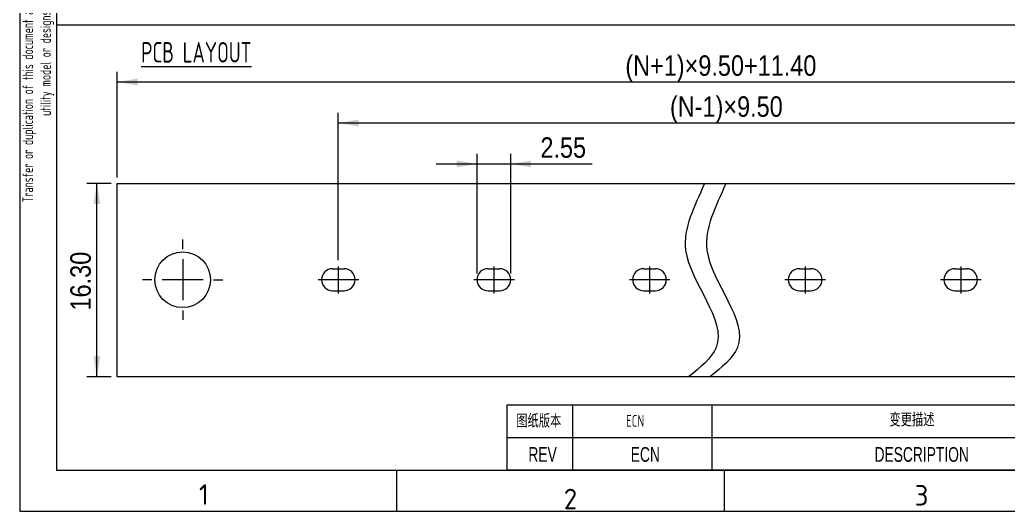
# Model space of a CAD drawing. Header units: millimetres. Extents: x 6 to 292, y 5 to 204.
# Drawn here: x 5.5 to 126.2, y 5 to 65 of the extents above; entities that cross this region are included whole.
import ezdxf
from ezdxf.entities.mleader import LeaderData, LeaderLine
from ezdxf.enums import TextEntityAlignment as Align
from ezdxf.lldxf.tags import DXFTag
from ezdxf.math import Vec2, Vec3

# ---------------------------------------------------------------- set-up
doc = ezdxf.new("R2010")
doc.units = ezdxf.units.MM
for name, color, linetype in [('Default', 7, 'Continuous'), ('TEXT', 7, 'Continuous'), ('图框', 7, 'Continuous'), ('尺寸层', 7, 'Continuous'), ('细实线', 7, 'Continuous'), ('轮廓线', 7, 'Continuous')]:
    doc.layers.add(name, color=color, linetype=linetype)
doc.styles.add('SEACAD_Arial_Narrow', font='ARIALN.TTF')
doc.styles.add('SEACAD_Solid_Edge_ANSI', font='seans.ttf')
tags = doc.linetypes.add('CENTER2', pattern=[28.575, 19.05, -3.175, 3.175, -3.175]).pattern_tags.tags
tags[10:11] = [DXFTag(74, 4), DXFTag(75, 0), DXFTag(340, '0'), DXFTag(46, 0.0), DXFTag(50, 0.0), DXFTag(44, 0.0), DXFTag(45, 0.0)]
tags[8:9] = [DXFTag(74, 4), DXFTag(75, 0), DXFTag(340, '0'), DXFTag(46, 0.0), DXFTag(50, 0.0), DXFTag(44, 0.0), DXFTag(45, 0.0)]
tags[6:7] = [DXFTag(74, 4), DXFTag(75, 0), DXFTag(340, '0'), DXFTag(46, 0.0), DXFTag(50, 0.0), DXFTag(44, 0.0), DXFTag(45, 0.0)]
tags[4:5] = [DXFTag(74, 4), DXFTag(75, 0), DXFTag(340, '0'), DXFTag(46, 0.0), DXFTag(50, 0.0), DXFTag(44, 0.0), DXFTag(45, 0.0)]
tags = doc.linetypes.add('HIDDEN2', pattern=[4.7625, 3.175, -1.5875]).pattern_tags.tags
tags[6:7] = [DXFTag(74, 4), DXFTag(75, 0), DXFTag(340, '0'), DXFTag(46, 0.0), DXFTag(50, 0.0), DXFTag(44, 0.0), DXFTag(45, 0.0)]
tags[4:5] = [DXFTag(74, 4), DXFTag(75, 0), DXFTag(340, '0'), DXFTag(46, 0.0), DXFTag(50, 0.0), DXFTag(44, 0.0), DXFTag(45, 0.0)]
doc.dimstyles.new('DEGSON', dxfattribs={"dimtxt": 2.5, "dimasz": 2.5, "dimexe": 1.25, "dimexo": 0.75, "dimgap": 0.75, "dimtad": 1, "dimlfac": 0.5, "dimzin": 0, "dimdsep": 46, "dimtxsty": 'SEACAD_Arial_Narrow', "dimblk1": '_SE_FILLED', "dimblk2": '_SE_FILLED', "dimsah": 1, "dimcen": 1.25, "dimadec": 1, "dimazin": 0, "dimtfac": 0.7, "dimtmove": 0, "dimatfit": 3, "dimfxl": 1, "dimtolj": 1, "dimtzin": 0, "dimarcsym": 0})

# ---------------------------------------------------------------- blocks, each defined once
blk = doc.blocks.new('SEANNOT_GROUP17')
at = {"layer": '尺寸层', "color": 7, "linetype": 'CENTER2'}
blk.add_line((46.89, 33.25), (41.93, 33.25), dxfattribs=at)
blk = doc.blocks.new('SEANNOT_GROUP18')
at = {"layer": '尺寸层', "color": 7, "linetype": 'CENTER2'}
blk.add_line((44.39, 34.88), (44.39, 31.56), dxfattribs=at)
blk = doc.blocks.new('SEANNOT_GROUP19')
at = {"layer": '尺寸层', "color": 7, "linetype": 'CENTER2'}
blk.add_line((65.89, 33.25), (60.93, 33.25), dxfattribs=at)
blk = doc.blocks.new('SEANNOT_GROUP20')
at = {"layer": '尺寸层', "color": 7, "linetype": 'CENTER2'}
blk.add_line((63.39, 34.88), (63.39, 31.56), dxfattribs=at)
blk = doc.blocks.new('SEANNOT_GROUP21')
at = {"layer": '尺寸层', "color": 7, "linetype": 'CENTER2'}
blk.add_line((84.89, 33.25), (79.93, 33.25), dxfattribs=at)
blk = doc.blocks.new('SEANNOT_GROUP22')
at = {"layer": '尺寸层', "color": 7, "linetype": 'CENTER2'}
blk.add_line((82.39, 34.88), (82.39, 31.56), dxfattribs=at)
blk = doc.blocks.new('SEANNOT_GROUP23')
at = {"layer": '尺寸层', "color": 7, "linetype": 'CENTER2'}
blk.add_line((103.89, 33.25), (98.93, 33.25), dxfattribs=at)
blk = doc.blocks.new('SEANNOT_GROUP24')
at = {"layer": '尺寸层', "color": 7, "linetype": 'CENTER2'}
blk.add_line((101.39, 34.88), (101.39, 31.56), dxfattribs=at)
blk = doc.blocks.new('SEANNOT_GROUP25')
at = {"layer": '尺寸层', "color": 7, "linetype": 'CENTER2'}
blk.add_line((122.89, 33.25), (117.93, 33.25), dxfattribs=at)
blk = doc.blocks.new('SEANNOT_GROUP26')
at = {"layer": '尺寸层', "color": 7, "linetype": 'CENTER2'}
blk.add_line((120.39, 34.88), (120.39, 31.56), dxfattribs=at)
blk = doc.blocks.new('SEANNOT_GROUP30')
at = {"layer": '尺寸层', "color": 7, "linetype": 'CENTER2'}
for p, q in [((25.39, 37), (25.39, 38.15)), ((25.39, 35.75), (25.39, 30.75)), ((21.64, 33.25), (20.49, 33.25)), ((27.89, 33.25), (22.89, 33.25)), ((29.14, 33.25), (30.29, 33.25)), ((25.39, 29.5), (25.39, 28.35))]:
    blk.add_line(p, q, dxfattribs=at)
blk = doc.blocks.new('DMBLK13')
at = {"layer": '尺寸层', "linetype": 'Continuous'}
for points in [[(58.84, 47.81), (58.84, 46.97), (61.34, 47.39)], [(67.94, 47.81), (65.44, 47.39), (67.94, 46.97)]]:
    blk.add_hatch(color=7, dxfattribs=at).paths.add_polyline_path(points)
at = {"layer": '尺寸层', "color": 7, "linetype": 'Continuous'}
for p, q in [((61.34, 34), (61.34, 48.64)), ((65.44, 34), (65.44, 48.64)), ((56.34, 47.39), (75.39, 47.39))]:
    blk.add_line(p, q, dxfattribs=at)
at = {"layer": '尺寸层', "color": 7, "linetype": 'Continuous', "style": 'SEACAD_Arial_Narrow'}
blk.add_text('2.55', height=2.5, dxfattribs=at).set_placement((69.07, 50.64), align=Align.TOP_LEFT)
blk = doc.blocks.new('_SE_FILLED')
at = {"color": 0}
blk.add_line((0, 0), (-1, 0), dxfattribs=at)
blk.add_solid([(0, 0), (-1, -0.1665), (-1, 0.1665), (0, 0)], dxfattribs=at)
blk = doc.blocks.new('DMBLK15')
at = {"layer": '尺寸层', "linetype": 'Continuous'}
for points in [[(46.89, 52.81), (44.39, 52.39), (46.89, 51.97)], [(136.89, 52.81), (136.89, 51.97), (139.39, 52.39)]]:
    blk.add_hatch(color=7, dxfattribs=at).paths.add_polyline_path(points)
at = {"layer": '尺寸层', "color": 7, "linetype": 'Continuous'}
for p, q in [((44.39, 35.63), (44.39, 53.64)), ((139.39, 35.63), (139.39, 53.64)), ((44.39, 52.39), (139.39, 52.39))]:
    blk.add_line(p, q, dxfattribs=at)
at = {"layer": '尺寸层', "color": 7, "linetype": 'Continuous', "style": 'SEACAD_Arial_Narrow'}
blk.add_text('(N-1)×9.50', height=2.5, dxfattribs=at).set_placement((84.89, 55.64), align=Align.TOP_LEFT)
blk = doc.blocks.new('DMBLK17')
at = {"layer": '尺寸层', "linetype": 'Continuous'}
for points in [[(19.9, 57.81), (17.4, 57.39), (19.9, 56.97)], [(162.46, 57.81), (162.46, 56.97), (164.96, 57.39)]]:
    blk.add_hatch(color=7, dxfattribs=at).paths.add_polyline_path(points)
at = {"layer": '尺寸层', "color": 7, "linetype": 'Continuous'}
for p, q in [((17.4, 45.75), (17.4, 58.64)), ((164.96, 45.75), (164.96, 58.64)), ((17.4, 57.39), (164.96, 57.39))]:
    blk.add_line(p, q, dxfattribs=at)
at = {"layer": '尺寸层', "color": 7, "linetype": 'Continuous', "style": 'SEACAD_Arial_Narrow'}
blk.add_text('(N+1)×9.50+11.40', height=2.5, dxfattribs=at).set_placement((79.44, 60.64), align=Align.TOP_LEFT)
blk = doc.blocks.new('DMBLK18')
at = {"layer": '尺寸层', "linetype": 'Continuous'}
for points in [[(14.5, 42.5), (15.34, 42.5), (14.92, 45)], [(14.5, 23.9), (14.92, 21.4), (15.34, 23.9)]]:
    blk.add_hatch(color=7, dxfattribs=at).paths.add_polyline_path(points)
at = {"layer": '尺寸层', "color": 7, "linetype": 'Continuous'}
for p, q in [((16.65, 45), (13.67, 45)), ((14.92, 21.4), (14.92, 45)), ((16.65, 21.4), (13.67, 21.4))]:
    blk.add_line(p, q, dxfattribs=at)
at = {"layer": '尺寸层', "color": 7, "linetype": 'Continuous', "style": 'SEACAD_Arial_Narrow'}
blk.add_text('16.30', height=2.5, rotation=90, dxfattribs=at).set_placement((11.67, 29.5), align=Align.TOP_LEFT)
blk = doc.blocks.new('SE9')
at = {"layer": '细实线', "color": 7, "linetype": 'Continuous'}
for p, q in [((73, 18), (73, 14)), ((90, 18), (90, 14)), ((140, 18), (140, 14)), ((153, 18), (153, 14)), ((65, 14), (167, 14)), ((73, 14), (73, 10)), ((90, 14), (90, 10)), ((140, 14), (140, 10)), ((153, 14), (153, 10))]:
    blk.add_line(p, q, dxfattribs=at)
blk.add_lwpolyline([(65, 10), (65, 18), (167, 18), (167, 10), (65, 10)], dxfattribs=at)
at = {"layer": '细实线', "color": 7, "linetype": 'Continuous', "style": 'SEACAD_Solid_Edge_ANSI', "width": 0.7}
for s, p in [('REV', (67.6, 12.83)), ('ECN', (80.1, 12.83)), ('DESCRIPTION', (109.87, 12.83)), ('DRFT', (144.63, 12.83)), ('DATE', (158.13, 12.83))]:
    blk.add_text(s, height=1.8, dxfattribs=at).set_placement(p, align=Align.TOP_LEFT)
blk = doc.blocks.new('_DOT')
at = {"color": 0}
blk.add_line((0, 0), (-1, 0), dxfattribs=at)
at = {"color": 0, "const_width": 0.333}
blk.add_lwpolyline([(-0.1665, 0, 1), (0.1665, 0, 1)], format="xyb", close=True, dxfattribs=at)
blk = doc.blocks.new('A4-drawing_frame')
at = {"layer": '细实线', "color": 7, "linetype": 'Continuous'}
for p, q in [((-286.5, 199), (-286.5, 0)), ((-240.5, 5), (-240.5, 0)), ((-200.5, 5), (-200.5, 0)), ((-286.5, 0), (0, 0))]:
    blk.add_line(p, q, dxfattribs=at)
at = {"layer": '轮廓线', "color": 7, "linetype": 'Continuous'}
for p, q in [((-282, 195), (-282, 5)), ((-282, 5), (-5, 5))]:
    blk.add_line(p, q, dxfattribs=at)
at = {"layer": 'TEXT', "insert": (-286.17, 100.61), "char_height": 1.3, "width": 171.2178, "attachment_point": 2, "rotation": 90, "style": 'SEACAD_Solid_Edge_ANSI'}
blk.add_mtext('{\\fSolid Edge ANSI|b0||i0||c0|p34;\\C7;\\H1.3;\\W0.7;Transfer or duplication of this document as well as the utilization or communication of its contents are prohibited unless explicit authorization is granted. Violations will be liable for compensation. All rights reserved for patent, \\P}{\\fSolid Edge ANSI|b0||i0||c0|p34;\\C7;\\H1.3;\\W0.7;utility model or designs registrations.  除非给予明确授权，否则禁止转让、复制、利用、交流本文件的内容。侵犯者将负赔偿责任。本公司保留对涉及发明、实用新型和外观专利的所有权利。}', dxfattribs=at)
at = {"layer": 'TEXT', "char_height": 2.5, "width": 1.8836, "attachment_point": 7}
for s, insert in [('{\\fSolid Edge ANSI|b0||i0||c0|p34;\\C7;\\H2.5;\\W1.;1}', (-264.62, 0.79)), ('{\\fSolid Edge ANSI|b0||i0||c0|p34;\\C7;\\H2.5;\\W1.;2}', (-220.07, 0.24)), ('{\\fSolid Edge ANSI|b0||i0||c0|p34;\\C7;\\H2.5;\\W1.;3}', (-177.23, 0.69))]:
    blk.add_mtext(s, dxfattribs=dict(at, insert=insert))

msp = doc.modelspace()

# ---------------------------------------------------------------- linework, layer by layer
at = {"layer": '尺寸层', "color": 7, "linetype": 'Continuous'}
for p, q in [((10.067, 64.368), (176.356, 64.368)), ((43.689, 34.603), (45.089, 34.603)), ((62.689, 34.603), (64.089, 34.603)), ((81.689, 34.603), (83.089, 34.603)), ((100.689, 34.603), (102.089, 34.603)), ((119.689, 34.603), (121.089, 34.603)), ((43.689, 31.903), (45.089, 31.903)), ((62.689, 31.903), (64.089, 31.903)), ((81.689, 31.903), (83.089, 31.903)), ((100.689, 31.903), (102.089, 31.903)), ((119.689, 31.903), (121.089, 31.903))]:
    msp.add_line(p, q, dxfattribs=at)
at = {"layer": '尺寸层', "color": 7, "linetype": 'HIDDEN2'}
for p, q in [((17.405, 45.005), (164.958, 45.005)), ((17.405, 21.404), (17.405, 45.005)), ((164.958, 21.404), (17.405, 21.404))]:
    msp.add_line(p, q, dxfattribs=at)
at = {"layer": '尺寸层', "color": 7, "linetype": 'Continuous'}
msp.add_circle((25.389, 33.253), 3.4, dxfattribs=at)
for centre, start, end in [((43.689, 33.253), 90, 270), ((45.089, 33.253), 270, 90), ((62.689, 33.253), 90, 270), ((64.089, 33.253), 270, 90), ((81.689, 33.253), 90, 270), ((83.089, 33.253), 270, 90), ((100.689, 33.253), 90, 270), ((102.089, 33.253), 270, 90), ((119.689, 33.253), 90, 270), ((121.089, 33.253), 270, 90)]:
    msp.add_arc(centre, 1.35, start, end, dxfattribs=at)
at = {"layer": '尺寸层', "color": 7, "linetype": 'CENTER2'}
for points in [[(89.095, 45.005), (87.916, 42.142), (84.272, 35.892), (93.639, 26.554), (88.568, 22.534), (87.162, 21.404)], [(91.695, 45.005), (90.516, 42.142), (86.872, 35.892), (96.239, 26.554), (91.168, 22.534), (89.762, 21.404)]]:
    msp.add_open_spline(points, degree=3, knots=[0, 0, 0, 0, 0.327024, 0.8094744, 1, 1, 1, 1], dxfattribs=at)

# ---------------------------------------------------------------- block references
at = {"layer": '图框', "color": 7}
msp.add_blockref('A4-drawing_frame', (292, 5), dxfattribs=at)
at = {"layer": '尺寸层'}
for name in ['SEANNOT_GROUP30', 'SEANNOT_GROUP18', 'SEANNOT_GROUP20', 'SEANNOT_GROUP22', 'SEANNOT_GROUP24', 'SEANNOT_GROUP26', 'SEANNOT_GROUP17', 'SEANNOT_GROUP19', 'SEANNOT_GROUP21', 'SEANNOT_GROUP23', 'SEANNOT_GROUP25']:
    msp.add_blockref(name, (0, 0), dxfattribs=at)
at = {"layer": '细实线'}
msp.add_blockref('SE9', (0, 0), dxfattribs=at)

# ---------------------------------------------------------------- texts
at = {"layer": '尺寸层', "insert": (27.058, 61.011), "char_height": 2.5, "width": 14.2635, "attachment_point": 5, "style": 'SEACAD_Solid_Edge_ANSI'}
msp.add_mtext('{\\fSolid Edge ANSI|b0||i0||c0|p34;\\C7;\\L\\H2.5;\\W0.7;PCB LAYOUT}', dxfattribs=at)

# ---------------------------------------------------------------- dimensions: what is measured, and where the dimension line sits
at = {"layer": '尺寸层', "color": 7, "linetype": 'Continuous'}
for base, p1, p2, angle, text, picture, middle in [((17.405, 57.39), (17.405, 45.005), (164.958, 45.005), 0, '\\A1;(N+1)×9.50+11.40 {}', 'DMBLK17', (91.181, 57.39)), ((44.389, 52.39), (44.389, 34.878), (139.389, 34.878), 0, '\\A1;(N-1)×9.50 {}', 'DMBLK15', (91.889, 52.39)), ((61.339, 47.39), (61.339, 33.253), (65.439, 33.253), 0, '\\A1;2.55 {}', 'DMBLK13', (68.57, 47.39)), ((14.919, 21.404), (17.405, 21.404), (17.405, 45.005), 90, '\\A1;16.30 {}', 'DMBLK18', (14.919, 33.204))]:
    dim = msp.add_linear_dim(base=base, p1=p1, p2=p2, angle=angle, text=text, dimstyle='DEGSON', override={"dimlfac": 1}, dxfattribs=at)
    dim.commit()
    dim.dimension.update_dxf_attribs({"geometry": picture, "text_midpoint": middle, "dimtype": 161})

# ---------------------------------------------------------------- leaders
at = {"layer": 'Default', "color": 7, "linetype": 'Continuous'}
ml = msp.add_multileader_mtext('Standard', dxfattribs=at)
ml.set_content('{\\pxsm0.9;\\fSolid Edge ANSI|b0||i0||c0|p34;\\W0.7;图纸版本\\P}', color=256)
ml.set_leader_properties()
ml.set_arrow_properties(name='DOT')
ml.build(insert=Vec2(0, 0))
ml.multileader.update_dxf_attribs({"leader_type": 0, "dogleg_length": 0, "arrow_head_size": 1.44})
ctx = ml.context
ctx.base_point, ctx.char_height, ctx.arrow_head_size, ctx.landing_gap_size = Vec3(64.099, 15.977), 1.44, 1.44, 0.504
ctx.text_align_type = 1
ctx.mtext.insert, ctx.mtext.alignment = Vec3(68.871, 16.793), 2
ml = msp.add_multileader_mtext('Standard', dxfattribs=at)
ml.set_content('{\\pxsm0.9;\\fSolid Edge ANSI|b0||i0||c0|p34;\\W0.7;变更描述\\P}', color=256)
ml.set_leader_properties()
ml.set_arrow_properties(name='DOT')
ml.build(insert=Vec2(0, 0))
ml.multileader.update_dxf_attribs({"leader_type": 0, "dogleg_length": 0, "arrow_head_size": 1.44})
ctx = ml.context
ctx.base_point, ctx.char_height, ctx.arrow_head_size, ctx.landing_gap_size = Vec3(109.578, 16.111), 1.44, 1.44, 0.504
ctx.text_align_type = 1
ctx.mtext.insert, ctx.mtext.alignment = Vec3(114.436, 16.933), 2
ml = msp.add_multileader_mtext('Standard', dxfattribs=at)
ml.set_content('{\\pxsm0.9;\\fSolid Edge ANSI|b0||i0||c0|p34;\\W0.7;ECN\\P}', color=256)
ml.set_leader_properties()
ml.set_arrow_properties(name='DOT')
ml.build(insert=Vec2(0, 0))
ml.multileader.update_dxf_attribs({"leader_type": 0, "dogleg_length": 0, "arrow_head_size": 1.44})
ctx = ml.context
ctx.base_point, ctx.char_height, ctx.arrow_head_size, ctx.landing_gap_size = Vec3(77.545, 16.017), 1.44, 1.44, 0.504
ctx.text_align_type = 1
ctx.mtext.insert, ctx.mtext.alignment = Vec3(80.636, 16.742), 2

doc.saveas('drawing.dxf')
